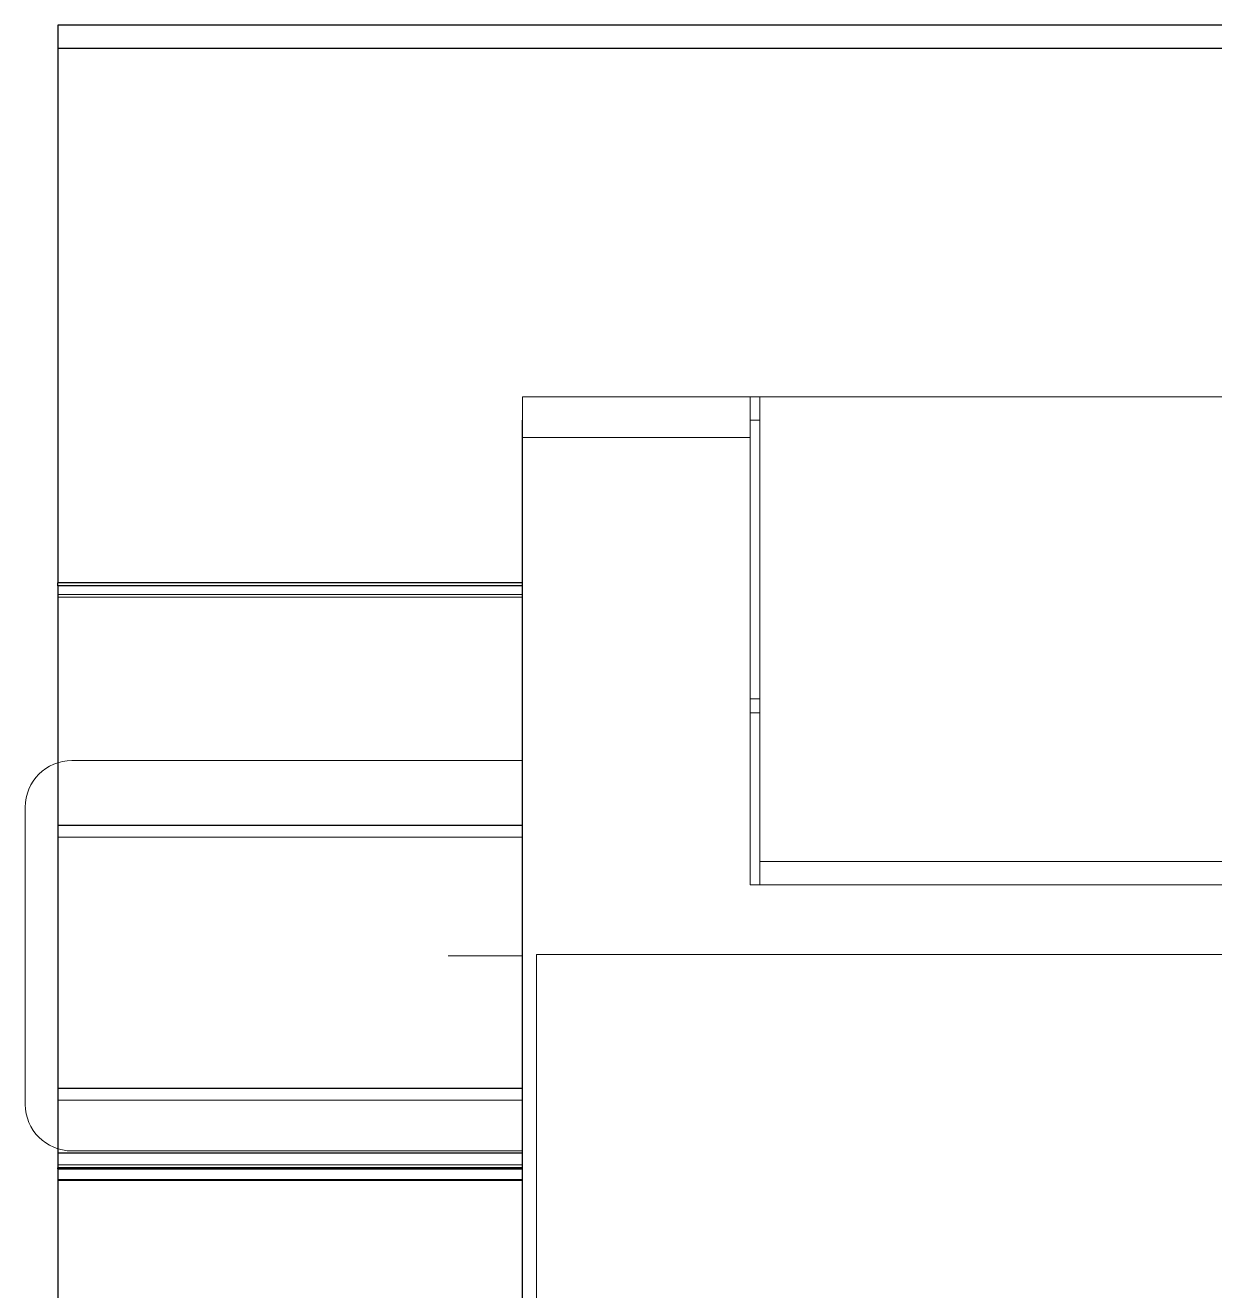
# Model space of a CAD drawing. Header units: millimetres. Extents: x 1359 to 3577, y 1333 to 3557.
# Drawn here: x 2545.87 to 2571.47, y 3310.85 to 3338.08 of the extents above; entities that cross this region are included whole.
import ezdxf

# ---------------------------------------------------------------- set-up
doc = ezdxf.new("R2010")
doc.units = ezdxf.units.MM
doc.set_wipeout_variables(frame=1)
doc.layers.add('! NO PLOT !', color=7, linetype='Continuous', true_color=0xff75dd, plot=False)
doc.layers.add('000-PI-Oprema', color=30, linetype='Continuous', lineweight=5)
doc.layers.add('002-PI-Kabelska kanalica', color=150, linetype='Continuous')

# ---------------------------------------------------------------- blocks, each defined once
blk = doc.blocks.new('montazna 2000x1000')
at = {"layer": '! NO PLOT !', "color": 0, "linetype": 'ByBlock', "lineweight": 0}
for p, q in [((50.3, 1848.1), (50.3, 1864.9)), ((43.491, 1860.7), (33.8, 1860.7)), ((32.8, 1859.7), (32.8, 1853.3)), ((41.9, 1856.5), (58.7, 1856.5)), ((33.8, 1852.3), (43.491, 1852.3))]:
    blk.add_line(p, q, dxfattribs=at)
for centre, radius, start, end in [((50.3, 1856.5), 8, 211.6682, 148.3318), ((33.8, 1859.7), 1, 90, 180), ((33.8, 1853.3), 1, 180, 270)]:
    blk.add_arc(centre, radius, start, end, dxfattribs=at)
blk = doc.blocks.new('6ES7515-2AN03-0AB0')
blk.add_wipeout([(49766.655, 38535.913), (49836.455, 38535.913), (49836.456, 38388.913), (49766.656, 38388.913)])
at = {"layer": '000-PI-Oprema', "color": 0, "linetype": 'ByBlock', "lineweight": 0}
for p, q in [((49766.655, 38535.913), (49766.655, 38535.044)), ((49771.555, 38535.913), (49766.655, 38535.913)), ((49766.655, 38535.913), (49766.655, 38535.044)), ((49771.555, 38535.913), (49766.655, 38535.913)), ((49771.555, 38535.913), (49771.555, 38535.044)), ((49771.762, 38535.913), (49771.555, 38535.913)), ((49771.555, 38535.913), (49771.555, 38535.044)), ((49771.762, 38535.913), (49771.555, 38535.913)), ((49771.762, 38535.913), (49771.762, 38525.913)), ((49831.349, 38535.913), (49771.762, 38535.913)), ((49771.762, 38535.913), (49771.762, 38525.913)), ((49831.349, 38535.913), (49771.762, 38535.913)), ((49766.646, 38535.413), (49766.646, 38529.413)), ((49766.656, 38535.413), (49766.646, 38535.413)), ((49766.646, 38535.413), (49766.655, 38403.913)), ((49766.656, 38535.413), (49766.646, 38535.413)), ((49771.762, 38535.413), (49771.555, 38535.413)), ((49771.762, 38535.413), (49771.555, 38535.413)), ((49766.655, 38535.044), (49766.655, 38403.913)), ((49771.555, 38535.044), (49766.655, 38535.044)), ((49771.555, 38535.044), (49766.655, 38535.044)), ((49771.555, 38535.044), (49771.555, 38525.413)), ((49771.555, 38535.044), (49771.555, 38525.413)), ((49766.646, 38529.413), (49766.656, 38529.413)), ((49766.646, 38529.413), (49766.656, 38529.413)), ((49771.555, 38529.413), (49771.762, 38529.413)), ((49771.555, 38529.413), (49771.762, 38529.413)), ((49771.555, 38529.113), (49771.762, 38529.113)), ((49771.555, 38529.113), (49771.762, 38529.113)), ((49771.762, 38525.913), (49831.349, 38525.913)), ((49771.762, 38525.413), (49771.762, 38525.913)), ((49771.762, 38525.913), (49831.349, 38525.913)), ((49771.762, 38525.413), (49771.762, 38525.913)), ((49817.474, 38525.413), (49771.555, 38525.413)), ((49817.474, 38525.413), (49771.555, 38525.413)), ((49766.955, 38456.613), (49766.955, 38523.913)), ((49817.455, 38523.913), (49766.955, 38523.913)), ((49766.955, 38456.613), (49766.955, 38523.913)), ((49817.455, 38523.913), (49766.955, 38523.913))]:
    blk.add_line(p, q, dxfattribs=at)
blk = doc.blocks.new('6ES7590-1AB60-0AA0')
for p, q in [((4144.23, 3000.414), (4144.23, 2999.914)), ((4304.23, 3000.414), (4144.23, 3000.414)), ((4144.23, 2999.914), (4144.23, 2988.414)), ((4304.23, 2999.914), (4144.23, 2999.914)), ((4144.23, 2988.353), (4144.23, 2988.414)), ((4304.23, 2988.414), (4144.23, 2988.414)), ((4144.23, 2988.353), (4144.23, 2983.189)), ((4304.23, 2988.353), (4144.23, 2988.353)), ((4144.23, 2983.189), (4144.23, 2977.531)), ((4304.23, 2983.189), (4144.23, 2983.189)), ((4144.23, 2977.531), (4144.23, 2976.136)), ((4304.23, 2977.531), (4144.23, 2977.531)), ((4144.23, 2976.136), (4144.23, 2975.822)), ((4304.23, 2976.136), (4144.23, 2976.136)), ((4144.23, 2975.802), (4144.23, 2975.822)), ((4304.23, 2975.822), (4144.23, 2975.822)), ((4144.23, 2975.802), (4304.23, 2975.802)), ((4144.23, 2975.801), (4144.23, 2930.564))]:
    blk.add_line(p, q)

msp = doc.modelspace()

# ---------------------------------------------------------------- linework, layer by layer
at = {"layer": '002-PI-Kabelska kanalica', "color": 0, "linetype": 'ByBlock', "lineweight": 0}
for p, q in [((2546.571, 3338.083), (2546.571, 3337.583)), ((2546.571, 3338.083), (2546.571, 3337.583)), ((2546.571, 3338.083), (2546.571, 3337.583)), ((2546.571, 3337.833), (2546.571, 3337.333)), ((2546.571, 3337.833), (2546.571, 3337.833)), ((2546.571, 3337.833), (2546.571, 3337.333)), ((2546.571, 3337.833), (2546.571, 3337.333)), ((2546.571, 3337.833), (2546.571, 3337.833)), ((2546.571, 3337.833), (2546.571, 3337.333)), ((2546.571, 3337.833), (2546.571, 3337.333)), ((2546.571, 3337.833), (2546.571, 3337.833)), ((2546.571, 3337.833), (2546.571, 3337.333)), ((2546.571, 3337.583), (2546.571, 3337.583)), ((2546.571, 3337.583), (2546.571, 3337.083)), ((2546.571, 3337.583), (2546.571, 3326.083)), ((2546.571, 3337.583), (2546.571, 3337.583)), ((2546.571, 3337.583), (2546.571, 3337.083)), ((2546.571, 3337.583), (2546.571, 3326.083)), ((2546.571, 3337.583), (2546.571, 3337.583)), ((2546.571, 3337.583), (2546.571, 3337.083)), ((2546.571, 3337.583), (2546.571, 3326.083)), ((2546.571, 3337.333), (2546.571, 3325.833)), ((2546.571, 3337.333), (2546.571, 3325.833)), ((2546.571, 3337.333), (2546.571, 3325.833)), ((2546.571, 3337.333), (2546.571, 3325.833)), ((2546.571, 3337.333), (2546.571, 3325.833)), ((2546.571, 3337.333), (2546.571, 3325.833)), ((2546.571, 3337.083), (2546.571, 3325.583)), ((2546.571, 3337.083), (2546.571, 3325.583)), ((2546.571, 3337.083), (2546.571, 3325.583)), ((2546.571, 3326.022), (2546.571, 3326.083)), ((2556.571, 3326.083), (2546.571, 3326.083)), ((2546.571, 3326.022), (2546.571, 3326.083)), ((2546.571, 3326.022), (2546.571, 3326.083)), ((2556.571, 3326.083), (2546.571, 3326.083)), ((2546.571, 3326.022), (2546.571, 3320.858)), ((2556.571, 3326.022), (2546.571, 3326.022)), ((2546.571, 3326.022), (2546.571, 3320.858)), ((2546.571, 3326.022), (2546.571, 3320.858)), ((2556.571, 3326.022), (2546.571, 3326.022)), ((2546.571, 3325.772), (2546.571, 3325.833)), ((2546.571, 3325.772), (2546.571, 3325.833)), ((2556.571, 3325.833), (2546.571, 3325.833)), ((2546.571, 3325.772), (2546.571, 3325.833)), ((2546.571, 3325.772), (2546.571, 3325.833)), ((2546.571, 3325.772), (2546.571, 3325.833)), ((2546.571, 3325.772), (2546.571, 3325.833)), ((2556.571, 3325.833), (2546.571, 3325.833)), ((2546.571, 3325.772), (2546.571, 3320.608)), ((2556.571, 3325.772), (2546.571, 3325.772)), ((2546.571, 3325.772), (2546.571, 3320.608)), ((2546.571, 3325.772), (2546.571, 3320.608)), ((2556.571, 3325.772), (2546.571, 3325.772)), ((2546.571, 3217.833), (2546.571, 3325.583)), ((2546.571, 3320.858), (2546.571, 3315.201)), ((2556.571, 3320.858), (2546.571, 3320.858)), ((2546.571, 3320.858), (2546.571, 3315.201)), ((2546.571, 3320.858), (2546.571, 3315.201)), ((2556.571, 3320.858), (2546.571, 3320.858)), ((2546.571, 3320.608), (2546.571, 3314.951)), ((2556.571, 3320.608), (2546.571, 3320.608)), ((2546.571, 3320.608), (2546.571, 3314.951)), ((2546.571, 3320.608), (2546.571, 3314.951)), ((2556.571, 3320.608), (2546.571, 3320.608)), ((2546.571, 3315.201), (2546.571, 3313.805)), ((2556.571, 3315.201), (2546.571, 3315.201)), ((2546.571, 3315.201), (2546.571, 3313.805)), ((2546.571, 3315.201), (2546.571, 3313.805)), ((2556.571, 3315.201), (2546.571, 3315.201)), ((2546.571, 3314.951), (2546.571, 3313.555)), ((2556.571, 3314.951), (2546.571, 3314.951)), ((2546.571, 3314.951), (2546.571, 3313.555)), ((2546.571, 3314.951), (2546.571, 3313.555)), ((2556.571, 3314.951), (2546.571, 3314.951)), ((2546.571, 3313.805), (2546.571, 3313.492)), ((2556.571, 3313.805), (2546.571, 3313.805)), ((2546.571, 3313.805), (2546.571, 3313.492)), ((2546.571, 3313.805), (2546.571, 3313.492)), ((2556.571, 3313.805), (2546.571, 3313.805)), ((2546.571, 3313.555), (2546.571, 3313.242)), ((2556.571, 3313.555), (2546.571, 3313.555)), ((2546.571, 3313.555), (2546.571, 3313.242)), ((2546.571, 3313.555), (2546.571, 3313.242)), ((2556.571, 3313.555), (2546.571, 3313.555)), ((2546.571, 3313.471), (2546.571, 3313.492)), ((2556.571, 3313.492), (2546.571, 3313.492)), ((2546.571, 3313.471), (2546.571, 3313.492)), ((2546.571, 3313.471), (2546.571, 3313.492)), ((2556.571, 3313.492), (2546.571, 3313.492)), ((2546.571, 3313.471), (2556.571, 3313.471)), ((2546.571, 3313.471), (2556.571, 3313.471)), ((2546.571, 3313.47), (2546.571, 3268.233)), ((2546.571, 3313.47), (2546.571, 3217.433)), ((2546.571, 3313.47), (2546.571, 3217.433)), ((2546.571, 3313.221), (2546.571, 3313.242)), ((2556.571, 3313.242), (2546.571, 3313.242)), ((2546.571, 3313.221), (2546.571, 3313.242)), ((2546.571, 3313.221), (2546.571, 3313.242)), ((2556.571, 3313.242), (2546.571, 3313.242)), ((2546.571, 3313.221), (2556.571, 3313.221)), ((2546.571, 3313.221), (2556.571, 3313.221)), ((2546.571, 3313.22), (2546.571, 3267.983)), ((2546.571, 3313.22), (2546.571, 3267.983)), ((2546.571, 3313.22), (2546.571, 3267.983))]:
    msp.add_line(p, q, dxfattribs=at)
for points in [[(2546.571, 3337.833), (2546.571, 3337.833), (2546.571, 3337.333), (2546.571, 3325.833)], [(2546.571, 3337.833), (2546.571, 3337.833), (2546.571, 3337.333), (2546.571, 3325.833)], [(2546.571, 3337.833), (2546.571, 3337.833), (2546.571, 3337.333), (2546.571, 3325.833)], [(2546.571, 3337.583), (2546.571, 3337.583), (2546.571, 3337.083), (2546.571, 3325.583)], [(2546.571, 3337.583), (2546.571, 3337.583), (2546.571, 3337.083), (2546.571, 3325.583)], [(2546.571, 3337.583), (2546.571, 3337.583), (2546.571, 3337.083), (2546.571, 3325.583)], [(2546.571, 3326.083), (2546.571, 3326.022), (2546.571, 3320.858), (2546.571, 3315.201), (2546.571, 3313.805), (2546.571, 3313.492), (2546.571, 3313.471)], [(2546.571, 3326.083), (2546.571, 3326.022), (2546.571, 3320.858), (2546.571, 3315.201), (2546.571, 3313.805), (2546.571, 3313.492), (2546.571, 3313.471)], [(2546.571, 3326.083), (2546.571, 3326.022), (2546.571, 3320.858), (2546.571, 3315.201), (2546.571, 3313.805), (2546.571, 3313.492), (2546.571, 3313.471)], [(2546.571, 3326.083), (2546.571, 3326.022), (2546.571, 3320.858), (2546.571, 3315.201), (2546.571, 3313.805), (2546.571, 3313.492), (2546.571, 3313.471)], [(2546.571, 3326.083), (2546.571, 3326.022), (2546.571, 3320.858), (2546.571, 3315.201), (2546.571, 3313.805), (2546.571, 3313.492), (2546.571, 3313.471)], [(2546.571, 3326.083), (2546.571, 3326.022), (2546.571, 3320.858), (2546.571, 3315.201), (2546.571, 3313.805), (2546.571, 3313.492), (2546.571, 3313.471)], [(2546.571, 3325.833), (2546.571, 3325.772), (2546.571, 3320.608), (2546.571, 3314.951), (2546.571, 3313.555), (2546.571, 3313.242), (2546.571, 3313.221)], [(2546.571, 3325.833), (2546.571, 3325.772), (2546.571, 3320.608), (2546.571, 3314.951), (2546.571, 3313.555), (2546.571, 3313.242), (2546.571, 3313.221)], [(2546.571, 3325.833), (2546.571, 3325.772), (2546.571, 3320.608), (2546.571, 3314.951), (2546.571, 3313.555), (2546.571, 3313.242), (2546.571, 3313.221)], [(2546.571, 3313.47), (2546.571, 3268.233), (2546.571, 3267.933), (2546.571, 3267.633), (2546.571, 3218.083)], [(2546.571, 3313.47), (2546.571, 3268.233), (2546.571, 3267.933), (2546.571, 3267.633), (2546.571, 3218.083)], [(2546.571, 3313.22), (2546.571, 3267.983), (2546.571, 3267.683), (2546.571, 3267.383)], [(2546.571, 3313.22), (2546.571, 3267.983), (2546.571, 3267.683), (2546.571, 3267.383)], [(2546.571, 3313.22), (2546.571, 3267.983), (2546.571, 3267.683), (2546.571, 3267.383)]]:
    msp.add_lwpolyline(points, dxfattribs=at)

# ---------------------------------------------------------------- block references
msp.add_blockref('6ES7590-1AB60-0AA0', (-1597.659, 337.669))
msp.add_blockref('montazna 2000x1000', (2513.071, 1461.556), dxfattribs=at)

# ---------------------------------------------------------------- next in the draw order: block references
msp.add_blockref('6ES7515-2AN03-0AB0', (-47210.084, -35205.83), dxfattribs=at)

doc.saveas('drawing.dxf')
